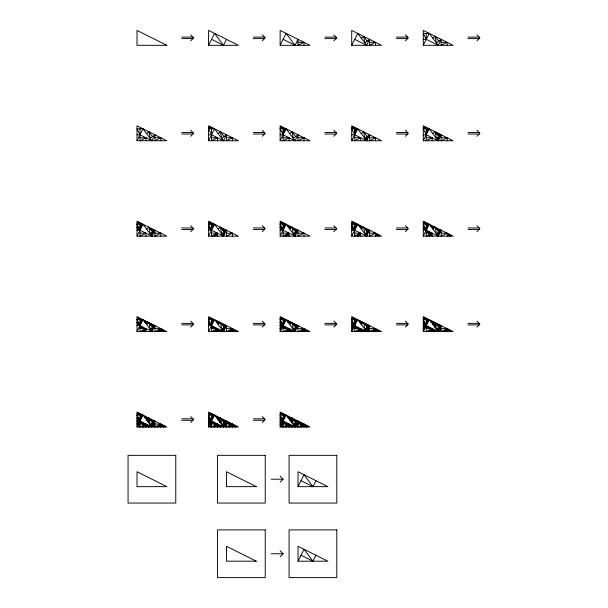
<?xml version="1.0" encoding="UTF-8"?>
<svg xmlns="http://www.w3.org/2000/svg" width="608" height="608" viewBox="0 0 608 608"><rect width="100%" height="100%" fill="white"/><g stroke="black" fill="none" stroke-linecap="round" stroke-linejoin="round"><path stroke-width="0.91" d="M149.652 421.998L148.337 422.233L149.173 419.376L146.551 419.854L147.744 417.468L144.757 417.468L145.358 416.275M221.221 421.998L219.906 422.233L220.742 419.376L218.12 419.854L219.313 417.468L216.326 417.468L216.927 416.275M292.79 421.998L291.475 422.233L292.311 419.376L289.689 419.854L290.882 417.468L287.896 417.468L288.496 416.275M435.921 326.572L434.614 326.815L435.45 323.95L432.82 324.429L434.013 322.042L431.034 322.042L431.627 320.849M137.005 140.737L137.005 125.826L166.828 140.737L137.005 140.737L142.971 128.805L137.005 128.805L139.992 134.771L151.916 140.737L154.896 134.771L150.13 138.35L148.937 131.792L146.551 133.578M208.574 45.311L208.574 30.4L238.397 45.311L208.574 45.311L214.54 33.379L223.486 45.311L226.465 39.345M146.551 229.003L148.937 227.21L152.517 231.982L152.517 234.969L150.13 233.776L154.896 230.196L151.916 236.162L139.992 230.196L137.005 224.23L138.198 221.844L139.992 224.23L139.992 236.162L145.95 233.176L145.95 236.162M139.992 224.23L140.585 223.037M141.185 227.81L139.992 227.21L141.185 224.831M137.005 236.162L137.005 221.251L166.828 236.162L137.005 236.162L142.971 224.23L137.005 224.23M153.11 230.789L150.723 229.596L151.324 228.403M151.324 234.369L153.71 229.596L150.723 229.596M218.12 133.578L220.506 131.792L221.7 138.35L226.465 134.771L223.486 140.737L211.561 134.771L208.574 128.805L209.768 126.418L211.561 128.805L211.561 140.737L217.52 137.75L217.52 140.737M212.154 127.612L211.561 128.805L209.175 127.612M208.574 140.737L208.574 125.826L238.397 140.737L208.574 140.737L214.54 128.805L208.574 128.805M145.358 320.849L144.757 322.042L147.744 322.042L146.551 324.429L148.937 322.635L152.517 327.408L152.517 330.387L150.13 329.202L154.896 325.622L151.916 331.58L139.992 325.622L137.005 319.656L138.198 317.27L139.992 319.656L139.992 331.58L145.95 328.601L145.95 331.58L144.757 329.202L142.971 331.58L142.378 330.387M139.992 319.656L140.585 318.463M141.185 323.236L139.992 322.635L141.185 320.249M137.005 331.58L137.005 316.677L166.828 331.58L137.005 331.58L142.971 319.656L137.005 319.656M280.144 45.311L280.144 30.4L309.966 45.311L280.144 45.311L286.11 33.379L295.055 45.311L298.034 39.345L298.034 45.311L304 42.324L304 45.311M140.585 327.408L142.971 328.601L143.564 327.408M153.11 326.215L150.723 325.022L151.324 323.828M151.324 329.794L153.71 325.022L150.723 325.022M218.12 229.003L220.506 227.21L224.078 231.982L224.078 234.969L221.7 233.776L226.465 230.196L223.486 236.162L211.561 230.196L208.574 224.23L209.768 221.844L211.561 224.23L211.561 236.162L217.52 233.176L217.52 236.162L216.326 233.776L214.54 236.162L213.94 234.969M211.561 224.23L212.154 223.037M212.747 227.81L211.561 227.21L212.747 224.831M157.282 330.387L157.882 331.58L159.668 329.202L160.862 331.58L162.055 329.202L163.848 331.58L164.441 330.387M208.574 236.162L208.574 221.251L238.397 236.162L208.574 236.162L214.54 224.23L208.574 224.23M224.679 230.789L222.292 229.596L222.893 228.403M222.893 234.369L225.272 229.596L222.292 229.596M157.282 425.813L157.882 427.006L159.668 424.62L160.862 427.006L160.862 424.027L154.896 427.006L150.13 424.62L154.896 421.048L151.916 427.006L139.992 421.048L137.005 415.082L138.198 412.695L139.992 415.082L139.992 427.006L137.606 425.813L139.992 424.027L145.95 424.027L145.95 427.006L144.757 424.62L142.971 427.006L142.378 425.813M289.689 133.578L292.076 131.792L293.261 138.35L298.034 134.771L295.055 140.737L283.123 134.771L280.144 128.805L281.337 126.418L283.123 128.805L283.123 140.737L289.089 137.75L289.089 140.737M139.992 415.082L140.585 413.888M283.123 128.805L283.723 127.612M138.198 424.62L137.005 424.027L138.198 421.64M141.185 418.661L139.992 418.061L141.185 415.674M284.316 132.384L283.123 131.792L284.316 129.405M137.005 427.006L137.005 412.095L166.828 427.006L137.005 427.006L142.971 415.082L137.005 415.082M280.144 140.737L280.144 125.826L309.966 140.737L280.144 140.737L286.11 128.805L280.144 128.805M138.799 426.413L141.185 421.64L142.971 424.027L143.564 422.834M145.95 427.006L147.144 424.62L148.937 427.006L149.53 425.813M153.11 421.64L150.723 420.447L151.324 419.254M151.324 425.22L153.71 420.447L150.723 420.447M153.71 426.413L154.896 424.027L160.862 424.027M216.927 320.849L216.326 322.042L219.313 322.042L218.12 324.429L220.506 322.635L224.078 327.408L224.078 330.387L221.7 329.202L226.465 325.622L223.486 331.58L211.561 325.622L208.574 319.656L209.768 317.27L211.561 319.656L211.561 331.58L217.52 328.601L217.52 331.58L216.326 329.202L214.54 331.58L213.94 330.387M211.561 319.656L212.154 318.463M212.747 323.236L211.561 322.635L212.747 320.249M160.862 427.006L162.055 424.62L163.848 427.006L164.441 425.813M208.574 331.58L208.574 316.677L238.397 331.58L208.574 331.58L214.54 319.656L208.574 319.656M351.713 45.311L351.713 30.4L381.535 45.311L351.713 45.311L357.679 33.379L366.624 45.311L369.603 39.345L364.83 42.925L363.637 36.366L361.258 38.152M212.154 327.408L214.54 328.601L215.133 327.408M217.52 331.58L218.713 329.202L220.506 331.58L221.099 330.387M224.679 326.215L222.292 325.022L222.893 323.828M222.893 329.794L225.272 325.022L222.292 325.022M288.496 225.424L287.896 226.617L290.882 226.617L289.689 229.003L292.076 227.21L295.648 231.982L295.648 234.969L293.261 233.776L298.034 230.196L295.055 236.162L283.123 230.196L280.144 224.23L281.337 221.844L283.123 224.23L283.123 236.162L289.089 233.176L289.089 236.162L287.896 233.776L286.11 236.162L285.509 234.969M283.123 224.23L283.723 223.037M284.316 227.81L283.123 227.21L284.316 224.831M228.851 330.387L229.452 331.58L231.238 329.202L232.431 331.58L233.624 329.202L235.41 331.58L236.01 330.387M280.144 236.162L280.144 221.251L309.966 236.162L280.144 236.162L286.11 224.23L280.144 224.23M296.248 230.789L293.862 229.596L294.454 228.403M294.454 234.369L296.841 229.596L293.862 229.596M228.851 425.813L229.452 427.006L231.238 424.62L232.431 427.006L232.431 424.027L226.465 427.006L221.7 424.62L226.465 421.048L223.486 427.006L211.561 421.048L208.574 415.082L209.768 412.695L211.561 415.082L211.561 427.006L209.175 425.813L211.561 424.027L217.52 424.027L217.52 427.006L216.326 424.62L214.54 427.006L213.94 425.813M361.258 133.578L363.637 131.792L367.217 136.557L367.217 139.544L364.83 138.35L369.603 134.771L366.624 140.737L354.692 134.771L351.713 128.805L352.906 126.418L354.692 128.805L354.692 140.737L360.658 137.75L360.658 140.737M211.561 415.082L212.154 413.888M354.692 128.805L355.292 127.612M209.768 424.62L208.574 424.027L209.768 421.64M212.747 418.661L211.561 418.061L212.747 415.674M355.885 132.384L354.692 131.792L355.885 129.405M208.574 427.006L208.574 412.095L238.397 427.006L208.574 427.006L214.54 415.082L208.574 415.082M351.713 140.737L351.713 125.826L381.535 140.737L351.713 140.737L357.679 128.805L351.713 128.805M210.368 426.413L212.747 421.64L214.54 424.027L215.133 422.834M217.52 427.006L218.713 424.62L220.506 427.006L221.099 425.813M224.679 421.64L222.292 420.447L222.893 419.254M222.893 425.22L225.272 420.447L222.292 420.447M366.024 138.943L367.217 136.557L368.41 137.157M225.272 426.413L227.658 421.64L229.452 424.027L230.044 422.834M288.496 320.849L287.896 322.042L290.882 322.042L289.689 324.429L292.076 322.635L295.648 327.408L295.648 330.387L293.261 329.202L298.034 325.622L295.055 331.58L283.123 325.622L280.144 319.656L281.337 317.27L283.123 319.656L283.123 331.58L289.089 328.601L289.089 331.58L287.896 329.202L286.11 331.58L285.509 330.387M283.123 319.656L283.723 318.463M281.337 329.202L280.144 328.601L281.337 326.215M284.316 323.236L283.123 322.635L284.316 320.249M232.431 427.006L233.624 424.62L235.41 427.006L236.01 425.813M280.144 331.58L280.144 316.677L309.966 331.58L280.144 331.58L286.11 319.656L280.144 319.656M423.282 45.311L423.282 30.4L453.104 45.311L423.282 45.311L429.248 33.379L423.282 33.379L426.261 39.345L438.193 45.311L441.172 39.345L436.4 42.925L435.206 36.366L432.82 38.152M283.723 327.408L286.11 328.601L286.702 327.408M289.089 331.58L290.282 329.202L292.076 331.58L292.668 330.387M296.248 326.215L293.862 325.022L294.454 323.828M294.454 329.794L296.841 325.022L293.862 325.022M360.065 225.424L359.465 226.617L362.444 226.617L361.258 229.003L363.637 227.21L367.217 231.982L367.217 234.969L364.83 233.776L369.603 230.196L366.624 236.162L354.692 230.196L351.713 224.23L352.906 221.844L354.692 224.23L354.692 236.162L360.658 233.176L360.658 236.162L359.465 233.776L357.679 236.162L357.078 234.969M354.692 224.23L355.292 223.037M355.885 227.81L354.692 227.21L355.885 224.831M300.42 330.387L301.021 331.58L302.807 329.202L304 331.58L305.193 329.202L306.979 331.58L307.58 330.387M351.713 236.162L351.713 221.251L381.535 236.162L351.713 236.162L357.679 224.23L351.713 224.23M367.817 230.789L365.431 229.596L366.024 228.403M366.024 234.369L368.41 229.596L365.431 229.596M300.42 425.813L301.021 427.006L302.807 424.62L304 427.006L304 424.027L298.034 427.006L293.261 424.62L298.034 421.048L295.055 427.006L283.123 421.048L280.144 415.082L281.337 412.695L283.123 415.082L283.123 427.006L280.744 425.813L283.123 424.027L289.089 424.027L289.089 427.006L287.896 424.62L286.11 427.006L285.509 425.813M432.82 133.578L435.206 131.792L438.786 136.557L438.786 139.544L436.4 138.35L441.172 134.771L438.193 140.737L426.261 134.771L423.282 128.805L424.475 126.418L426.261 128.805L426.261 140.737L432.227 137.75L432.227 140.737M283.123 415.082L283.723 413.888M426.261 128.805L426.862 127.612M281.337 424.62L280.144 424.027L281.337 421.64M284.316 418.661L283.123 418.061L284.316 415.674M427.454 132.384L426.261 131.792L427.454 129.405M280.144 427.006L280.144 412.095L309.966 427.006L280.144 427.006L286.11 415.082L280.144 415.082M423.282 140.737L423.282 125.826L453.104 140.737L423.282 140.737L429.248 128.805L423.282 128.805M281.93 426.413L284.316 421.64L286.11 424.027L286.702 422.834M376.162 234.969L378.548 236.162L379.149 234.969M289.089 427.006L290.282 424.62L292.076 427.006L292.668 425.813M296.248 421.64L293.862 420.447L294.454 419.254M439.386 135.364L437 134.17L437.593 132.985M294.454 425.22L296.841 420.447L293.862 420.447M437.593 138.943L439.979 134.17L437 134.17M296.841 426.413L299.227 421.64L301.021 424.027L301.614 422.834M371.99 330.387L372.59 331.58L374.376 329.202L375.569 331.58L375.569 328.601L369.603 331.58L364.83 329.202L369.603 325.622L366.624 331.58L354.692 325.622L351.713 319.656L352.906 317.27L354.692 319.656L354.692 331.58L360.658 328.601L360.658 331.58L359.465 329.202L357.679 331.58L357.078 330.387M354.692 319.656L355.292 318.463M352.906 329.202L351.713 328.601L352.906 326.215M355.885 323.236L354.692 322.635L355.885 320.249M304 427.006L305.193 424.62L306.979 427.006L307.58 425.813M351.713 331.58L351.713 316.677L381.535 331.58L351.713 331.58L357.679 319.656L351.713 319.656M361.851 323.236L359.465 322.042L360.065 320.849M355.292 327.408L357.679 328.601L358.272 327.408M360.658 331.58L361.851 329.202L363.637 331.58L364.238 330.387M367.817 326.215L365.431 325.022L366.024 323.828M366.024 329.794L368.41 325.022L365.431 325.022M368.41 330.988L369.603 328.601L375.569 328.601M431.627 225.424L431.034 226.617L434.013 226.617L432.82 229.003L435.206 227.21L438.786 231.982L438.786 234.969L436.4 233.776L441.172 230.196L438.193 236.162L426.261 230.196L423.282 224.23L424.475 221.844L426.261 224.23L426.261 236.162L432.227 233.176L432.227 236.162L431.034 233.776L429.248 236.162L428.648 234.969M426.261 224.23L426.862 223.037M427.454 227.81L426.261 227.21L427.454 224.831M298.034 486.651L298.034 471.74L327.856 486.651L298.034 486.651L304 474.719L312.945 486.651L315.924 480.685M375.569 331.58L376.762 329.202L378.548 331.58L379.149 330.387M423.282 236.162L423.282 221.251L453.104 236.162L423.282 236.162L429.248 224.23L423.282 224.23M426.862 231.982L429.248 233.176L429.841 231.982M439.386 230.789L437 229.596L437.593 228.403M437.593 234.369L439.979 229.596L437 229.596M447.731 234.969L450.118 236.162L450.718 234.969M298.034 561.199L298.034 546.288L327.856 561.199L298.034 561.199L304 549.267L312.945 561.199L315.924 555.233M443.559 330.387L444.152 331.58L445.945 329.202L447.138 331.58L447.138 328.601L441.172 331.58L436.4 329.202L441.172 325.622L438.193 331.58L426.261 325.622L423.282 319.656L424.475 317.27L426.261 319.656L426.261 331.58L432.227 328.601L432.227 331.58L431.034 329.202L429.248 331.58L428.648 330.387M426.261 319.656L426.862 318.463M424.475 329.202L423.282 328.601L424.475 326.215M427.454 323.236L426.261 322.635L427.454 320.249M423.282 331.58L423.282 316.677L453.104 331.58L423.282 331.58L429.248 319.656L423.282 319.656M426.862 327.408L429.248 328.601L429.841 327.408M432.227 331.58L433.42 329.202L435.206 331.58L435.807 330.387M439.386 326.215L437 325.022L437.593 323.828M437.593 329.794L439.979 325.022L437 325.022M439.979 330.988L441.172 328.601L447.138 328.601M447.138 331.58L448.332 329.202L450.118 331.58L450.718 330.387M190.684 40.835L193.663 37.856L190.684 34.876M262.253 40.835L265.232 37.856L262.253 34.876M190.684 136.26L193.663 133.281L190.684 130.294M333.822 40.835L336.802 37.856L333.822 34.876M262.253 136.26L265.232 133.281L262.253 130.294M190.684 231.686L193.663 228.707L190.684 225.72M405.392 40.835L408.371 37.856L405.392 34.876M333.822 136.26L336.802 133.281L333.822 130.294M262.253 231.686L265.232 228.707L262.253 225.72M190.684 327.112L193.663 324.132L190.684 321.146M476.953 40.835L479.94 37.856L476.953 34.876M405.392 136.26L408.371 133.281L405.392 130.294M333.822 231.686L336.802 228.707L333.822 225.72M262.253 327.112L265.232 324.132L262.253 321.146M190.684 422.537L193.663 419.55L190.684 416.571M476.953 136.26L479.94 133.281L476.953 130.294M405.392 231.686L408.371 228.707L405.392 225.72M333.822 327.112L336.802 324.132L333.822 321.146M262.253 422.537L265.232 419.55L262.253 416.571M476.953 231.686L479.94 228.707L476.953 225.72M405.392 327.112L408.371 324.132L405.392 321.146M280.144 482.174L283.123 479.195L280.144 476.208M476.953 327.112L479.94 324.132L476.953 321.146M280.144 556.723L283.123 553.744L280.144 550.764M139.992 227.21L142.378 225.424L137.606 223.037M283.123 131.792L285.509 129.998L280.744 127.612M211.561 227.21L213.94 225.424L209.175 223.037M354.692 131.792L357.078 129.998L352.306 127.612M139.992 322.635L142.378 320.849L137.606 318.463M283.123 227.21L285.509 225.424L280.744 223.037M426.261 131.792L428.648 129.998L423.875 127.612M211.561 322.635L213.94 320.849L209.175 318.463M354.692 227.21L357.078 225.424L352.306 223.037M139.992 418.061L142.378 416.275L137.606 413.888M137.005 424.027L139.392 422.233L137.005 421.048L139.392 419.854L137.005 418.061L138.198 417.468M146.551 419.854L148.937 418.061L152.517 422.834L154.896 424.027L152.517 425.813L152.517 422.834M283.123 322.635L285.509 320.849L280.744 318.463M280.144 328.601L282.53 326.815L280.144 325.622L282.53 324.429L280.144 322.635L281.337 322.042M426.261 227.21L428.648 225.424L423.875 223.037M211.561 418.061L213.94 416.275L209.175 413.888M208.574 424.027L210.961 422.233L208.574 421.048L210.961 419.854L208.574 418.061L209.768 417.468M218.12 419.854L220.506 418.061L224.078 422.834L226.465 424.027L232.431 424.027M354.692 322.635L357.078 320.849L352.306 318.463M351.713 328.601L354.099 326.815L351.713 325.622L354.099 324.429L351.713 322.635L352.906 322.042M226.465 424.027L224.078 425.813L224.078 422.834M367.217 327.408L367.217 330.387L369.603 328.601L367.217 327.408L363.637 322.635L361.258 324.429L362.444 322.042L359.465 322.042M283.123 418.061L285.509 416.275L280.744 413.888M280.144 424.027L282.53 422.233L280.144 421.048L282.53 419.854L280.144 418.061L281.337 417.468M289.689 419.854L292.076 418.061L295.648 422.834L298.034 424.027L304 424.027M426.261 322.635L428.648 320.849L423.875 318.463M423.282 328.601L425.668 326.815L423.282 325.622L425.668 324.429L423.282 322.635L424.475 322.042M298.034 424.027L295.648 425.813L295.648 422.834M432.82 324.429L435.206 322.635L438.786 327.408L441.172 328.601L438.786 330.387L438.786 327.408M145.95 140.737L145.95 137.75L139.992 140.737L139.992 128.805M160.862 140.737L160.862 137.75L154.896 140.737L154.896 134.771M375.569 45.311L375.569 42.324L369.603 45.311L369.603 39.345M232.431 140.737L232.431 137.75L226.465 140.737L226.465 134.771M447.138 45.311L447.138 42.324L441.172 45.311L441.172 39.345M304 140.737L304 137.75L298.034 140.737L298.034 134.771M138.198 229.596L137.005 227.21L138.198 226.617M160.862 236.162L160.862 233.176L154.896 236.162L154.896 230.196M375.569 140.737L375.569 137.75L369.603 140.737L369.603 134.771M209.768 229.596L208.574 227.21L209.768 226.617M214.54 236.162L216.927 234.969M232.431 236.162L232.431 233.176L226.465 236.162L226.465 230.196M447.138 140.737L447.138 137.75L441.172 140.737L441.172 134.771M281.337 229.596L280.144 227.21L281.337 226.617M286.11 236.162L288.496 234.969M304 236.162L304 233.176L298.034 236.162L298.034 230.196M138.198 325.022L137.005 322.635L138.198 322.042M142.971 331.58L145.358 330.387M352.906 229.596L351.713 227.21L352.906 226.617M160.862 331.58L160.862 328.601L154.896 331.58L154.896 325.622M157.882 331.58L160.269 330.387M357.679 236.162L360.065 234.969M378.548 236.162L376.762 233.776L375.569 236.162L375.569 233.176L369.603 236.162L369.603 230.196M209.768 325.022L208.574 322.635L209.768 322.042M214.54 331.58L216.927 330.387M424.475 229.596L423.282 227.21L424.475 226.617M232.431 331.58L232.431 328.601L226.465 331.58L226.465 325.622M229.452 331.58L231.838 330.387M429.248 236.162L431.627 234.969M450.118 236.162L448.332 233.776L447.138 236.162L447.138 233.176L441.172 236.162L441.172 230.196M286.11 331.58L288.496 330.387M304 331.58L304 328.601L298.034 331.58L298.034 325.622M301.021 331.58L303.407 330.387M139.992 427.006L145.95 424.027M142.971 427.006L145.358 425.813M157.882 427.006L160.269 425.813M357.679 331.58L360.065 330.387M372.59 331.58L374.969 330.387M211.561 427.006L217.52 424.027M214.54 427.006L216.927 425.813M229.452 427.006L231.838 425.813M429.248 331.58L431.627 330.387M444.152 331.58L446.538 330.387M283.123 427.006L289.089 424.027M286.11 427.006L288.496 425.813M301.021 427.006L303.407 425.813M181.739 37.111L192.918 37.111M253.308 37.111L264.488 37.111M324.877 37.111L336.057 37.111M396.439 37.111L407.626 37.111M468.008 37.111L479.195 37.111M181.739 38.6L192.918 38.6M253.308 38.6L264.488 38.6M324.877 38.6L336.057 38.6M396.439 38.6L407.626 38.6M468.008 38.6L479.195 38.6M423.282 39.345L426.261 39.345L426.261 33.379M298.034 42.324L304 42.324M369.603 42.324L375.569 42.324M441.172 42.324L447.138 42.324M181.739 132.536L192.918 132.536M253.308 132.536L264.488 132.536M324.877 132.536L336.057 132.536M396.439 132.536L407.626 132.536M468.008 132.536L479.195 132.536M181.739 134.026L192.918 134.026M253.308 134.026L264.488 134.026M324.877 134.026L336.057 134.026M396.439 134.026L407.626 134.026M468.008 134.026L479.195 134.026M137.005 134.771L139.992 134.771M208.574 134.771L211.561 134.771M280.144 134.771L283.123 134.771M351.713 134.771L354.692 134.771M423.282 134.771L426.261 134.771M139.992 137.75L145.95 137.75M154.896 137.75L160.862 137.75M211.561 137.75L217.52 137.75M226.465 137.75L232.431 137.75M283.123 137.75L289.089 137.75M298.034 137.75L304 137.75M354.692 137.75L360.658 137.75M369.603 137.75L375.569 137.75M426.261 137.75L432.227 137.75M441.172 137.75L447.138 137.75M181.739 227.962L192.918 227.962M253.308 227.962L264.488 227.962M324.877 227.962L336.057 227.962M396.439 227.962L407.626 227.962M468.008 227.962L479.195 227.962M181.739 229.452L192.918 229.452M253.308 229.452L264.488 229.452M324.877 229.452L336.057 229.452M396.439 229.452L407.626 229.452M468.008 229.452L479.195 229.452M139.992 230.196L137.005 230.196L139.392 229.003L137.005 227.21M211.561 230.196L208.574 230.196L210.961 229.003L208.574 227.21M283.123 230.196L280.144 230.196L282.53 229.003L280.144 227.21M354.692 230.196L351.713 230.196L354.099 229.003L351.713 227.21M426.261 230.196L423.282 230.196L425.668 229.003L423.282 227.21M139.992 233.176L145.95 233.176M154.896 233.176L160.862 233.176M211.561 233.176L217.52 233.176M226.465 233.176L232.431 233.176M283.123 233.176L289.089 233.176M298.034 233.176L304 233.176M354.692 233.176L360.658 233.176M369.603 233.176L375.569 233.176M432.227 233.176L426.261 233.176L427.454 230.789L429.248 233.176M441.172 233.176L447.138 233.176M181.739 323.38L192.918 323.38M253.308 323.38L264.488 323.38M324.877 323.38L336.057 323.38M396.439 323.38L407.626 323.38M468.008 323.38L479.195 323.38M181.739 324.877L192.918 324.877M253.308 324.877L264.488 324.877M324.877 324.877L336.057 324.877M396.439 324.877L407.626 324.877M468.008 324.877L479.195 324.877M139.992 325.622L137.005 325.622L139.392 324.429L137.005 322.635M211.561 325.622L208.574 325.622L210.961 324.429L208.574 322.635M280.144 325.622L283.123 325.622M351.713 325.622L354.692 325.622M423.282 325.622L426.261 325.622M145.95 328.601L139.992 328.601L141.185 326.215L142.971 328.601M154.896 328.601L160.862 328.601M217.52 328.601L211.561 328.601L212.747 326.215L214.54 328.601M226.465 328.601L232.431 328.601M289.089 328.601L283.123 328.601L284.316 326.215L286.11 328.601M298.034 328.601L304 328.601M360.658 328.601L354.692 328.601L355.885 326.215L357.679 328.601M432.227 328.601L426.261 328.601L427.454 326.215L429.248 328.601M181.739 418.806L192.918 418.806M253.308 418.806L264.488 418.806M181.739 420.295L192.918 420.295M253.308 420.295L264.488 420.295M137.005 421.048L139.992 421.048M208.574 421.048L211.561 421.048M280.144 421.048L283.123 421.048M271.198 479.195L283.123 479.195M271.198 553.744L283.123 553.744M354.692 39.345L366.624 45.311M283.123 39.345L295.055 45.311M438.786 136.557L439.979 137.157M211.561 39.345L223.486 45.311M431.034 226.617L433.42 227.81M438.786 231.982L439.979 232.583M359.465 226.617L361.851 227.81M367.217 231.982L368.41 232.583M287.896 226.617L290.282 227.81M295.648 231.982L296.841 232.583M431.034 322.042L433.42 323.236M447.731 330.387L450.118 331.58M432.82 330.387L435.206 331.58M224.078 231.982L225.272 232.583M376.162 330.387L378.548 331.58M361.258 330.387L363.637 331.58M152.517 231.982L153.71 232.583M287.896 322.042L290.282 323.236M304.593 330.387L306.979 331.58M295.648 327.408L296.841 328.008M289.689 330.387L292.076 331.58M216.326 322.042L218.713 323.236M233.031 330.387L235.41 331.58M224.078 327.408L225.272 328.008M218.12 330.387L220.506 331.58M144.757 322.042L147.144 323.236M161.462 330.387L163.848 331.58M152.517 327.408L153.71 328.008M287.896 417.468L290.282 418.661M298.634 422.834L301.021 424.027M304.593 425.813L306.979 427.006M283.723 422.834L286.11 424.027M289.689 425.813L292.076 427.006M281.93 423.426L283.123 424.027M216.326 417.468L218.713 418.661M227.065 422.834L229.452 424.027M233.031 425.813L235.41 427.006M212.154 422.834L214.54 424.027M218.12 425.813L220.506 427.006M210.368 423.426L211.561 424.027M301.021 480.685L312.945 486.651M144.757 417.468L147.144 418.661M161.462 425.813L163.848 427.006M140.585 422.834L142.971 424.027M146.551 425.813L148.937 427.006M138.799 423.426L139.992 424.027M301.021 555.233L312.945 561.199M435.206 36.366L438.786 41.139M429.248 33.379L438.193 45.311M363.637 36.366L367.217 41.139M429.248 128.805L438.193 140.737M357.679 128.805L366.624 140.737M429.248 224.23L438.193 236.162M292.076 131.792L295.648 136.557M286.11 128.805L295.055 140.737M357.679 224.23L366.624 236.162M429.248 319.656L438.193 331.58M220.506 131.792L224.078 136.557M214.54 128.805L223.486 140.737M286.11 224.23L295.055 236.162M357.679 319.656L366.624 331.58M148.937 131.792L152.517 136.557M142.971 128.805L151.916 140.737M214.54 224.23L223.486 236.162M286.11 319.656L295.055 331.58M142.971 224.23L151.916 236.162M214.54 319.656L223.486 331.58M286.11 415.082L295.055 427.006M142.971 319.656L151.916 331.58M214.54 415.082L223.486 427.006M142.971 415.082L151.916 427.006M423.282 322.635L424.475 325.022M351.713 322.635L352.906 325.022M280.144 322.635L281.337 325.022M280.144 418.061L281.337 420.447M208.574 418.061L209.768 420.447M137.005 418.061L138.198 420.447M435.206 131.792L436.4 138.35M435.206 227.21L436.4 233.776M435.206 322.635L436.4 329.202M434.135 324.186L434.614 326.815M363.637 131.792L364.83 138.35M363.637 227.21L364.83 233.776M363.637 322.635L364.83 329.202M292.076 227.21L293.261 233.776M292.076 322.635L293.261 329.202M292.076 418.061L293.261 424.62M290.996 419.611L291.475 422.233M220.506 227.21L221.7 233.776M220.506 322.635L221.7 329.202M220.506 418.061L221.7 424.62M219.427 419.611L219.906 422.233M148.937 227.21L150.13 233.776M148.937 322.635L150.13 329.202M148.937 418.061L150.13 424.62M147.858 419.611L148.337 422.233M441.172 325.622L441.172 331.58M369.603 325.622L369.603 331.58M298.034 421.048L298.034 427.006M226.465 421.048L226.465 427.006M154.896 421.048L154.896 427.006M166.828 45.311L137.005 45.311L137.005 30.4L166.828 45.311M175.773 455.339L128.06 455.339L128.06 503.052L175.773 503.052L175.773 455.339M265.232 455.339L217.52 455.339L217.52 503.052L265.232 503.052L265.232 455.339M336.802 455.339L289.089 455.339L289.089 503.052L336.802 503.052L336.802 455.339M166.828 486.651L137.005 486.651L137.005 471.74L166.828 486.651M256.287 486.651L226.465 486.651L226.465 471.74L256.287 486.651M265.232 529.887L217.52 529.887L217.52 577.6L265.232 577.6L265.232 529.887M336.802 529.887L289.089 529.887L289.089 577.6L336.802 577.6L336.802 529.887M256.287 561.199L226.465 561.199L226.465 546.288L256.287 561.199"/></g></svg>
